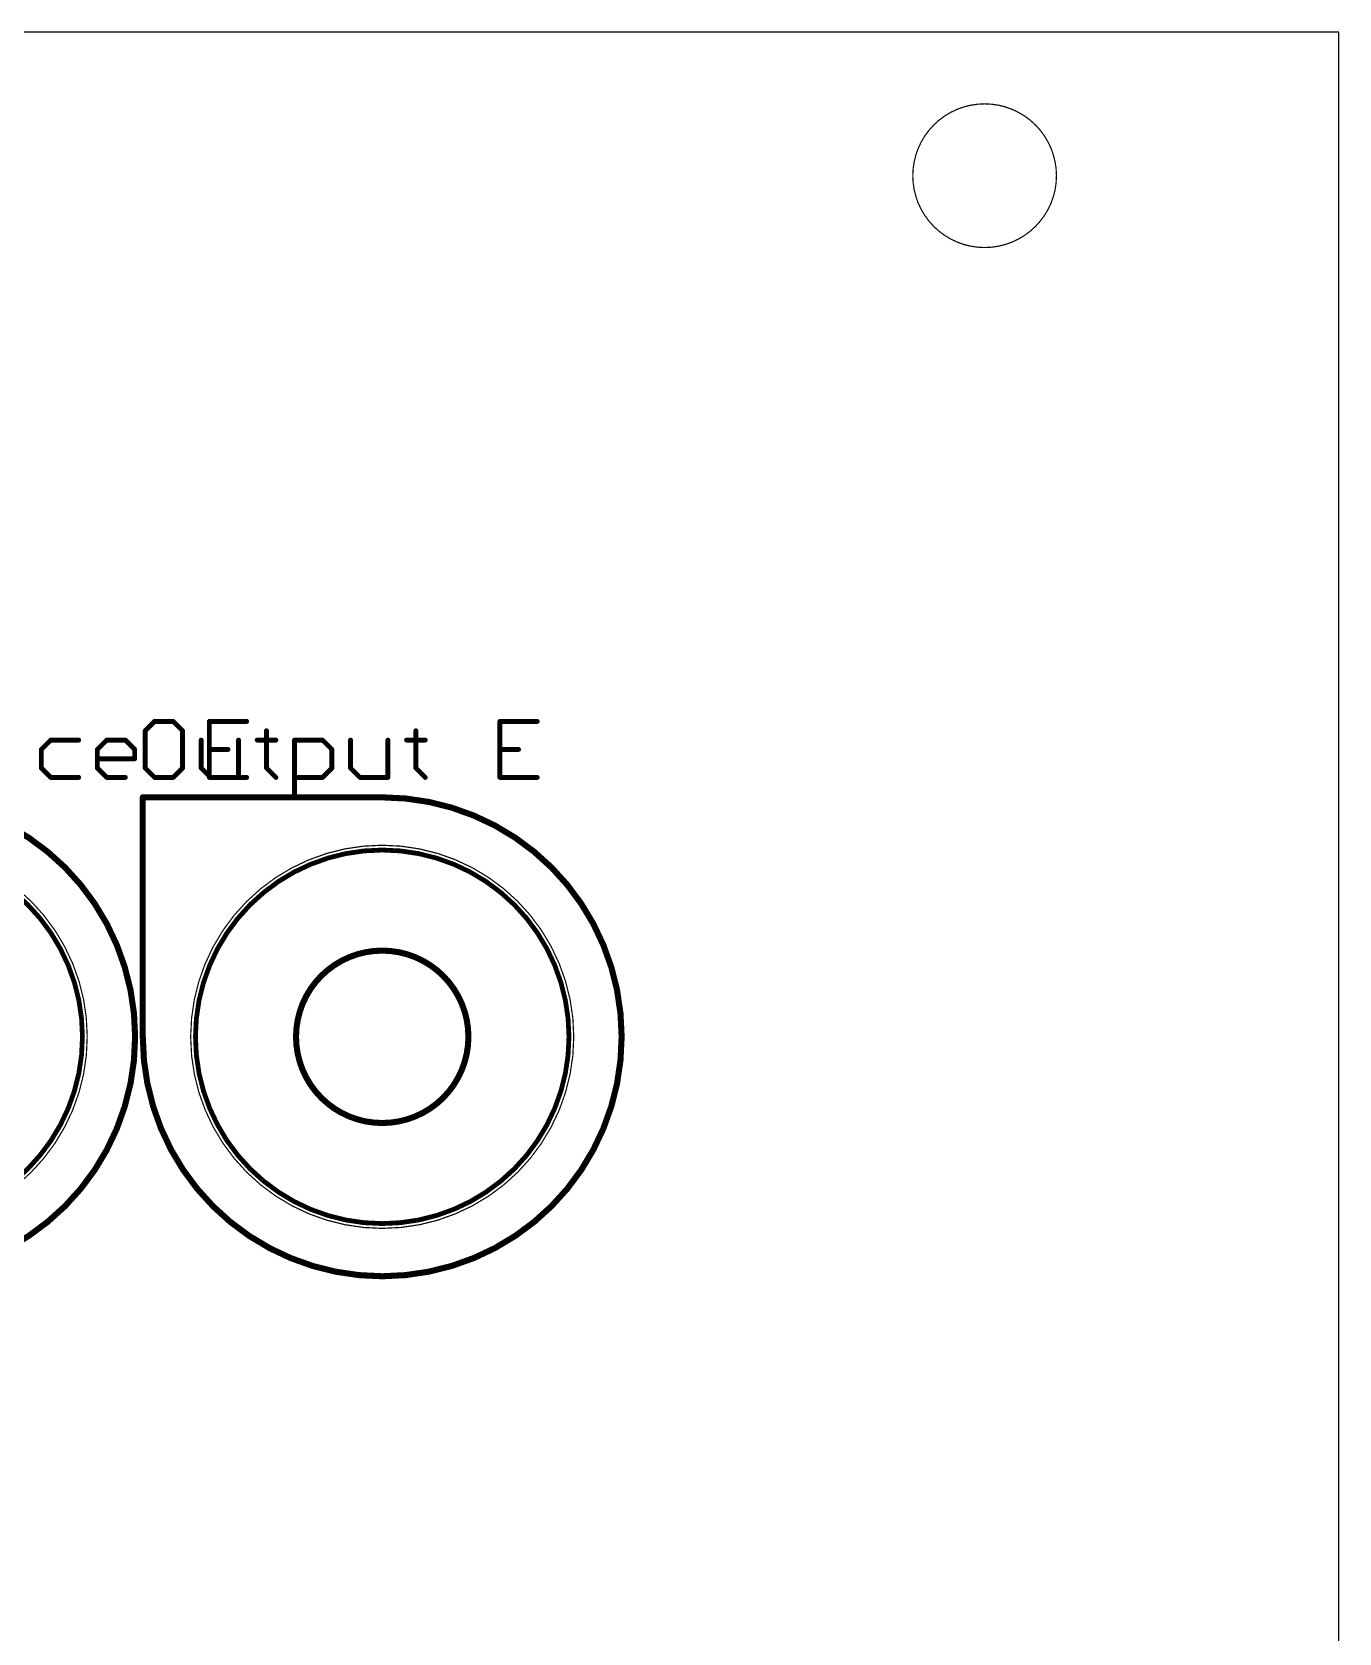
# Model space of a CAD drawing. Extents: x 0 to 188, y -11 to 118.
# Drawn here: x 155.25 to 182.54, y 84.07 to 117.5 of the extents above; entities that cross this region are included whole.
import ezdxf

# ---------------------------------------------------------------- set-up
doc = ezdxf.new("R2010")
doc.units = 0
doc.layers.add('254', color=2, linetype='CONTINUOUS')
doc.layers.add('255', color=2, linetype='CONTINUOUS')

msp = doc.modelspace()

# ---------------------------------------------------------------- linework, layer by layer
at = {"layer": '254'}
for points, const_width in [([(157.8057, 103.1052), (157.6108, 102.9103)], 0.1016), ([(157.6108, 102.9103), (157.6108, 102.1307)], 0.1016), ([(158.1955, 103.1052), (157.8057, 103.1052)], 0.1016), ([(158.3904, 102.9103), (158.1955, 103.1052)], 0.1016), ([(158.3904, 102.1307), (158.3904, 102.9103)], 0.1016), ([(159.7295, 103.1052), (158.9499, 103.1052)], 0.1016), ([(158.9499, 103.1052), (158.9499, 101.9358)], 0.1016), ([(160.1445, 102.9103), (160.1445, 102.1307)], 0.1016), ([(163.2629, 102.9103), (163.2629, 102.1307)], 0.1016), ([(165.7966, 103.1052), (165.017, 103.1052)], 0.1016), ([(165.017, 103.1052), (165.017, 101.9358)], 0.1016), ([(155.6366, 102.7154), (155.4417, 102.5205)], 0.1016), ([(156.2213, 102.7154), (155.6366, 102.7154)], 0.1016), ([(156.6111, 102.5205), (156.806, 102.7154)], 0.1016), ([(156.806, 102.7154), (157.1958, 102.7154)], 0.1016), ([(157.1958, 102.7154), (157.3907, 102.5205)], 0.1016), ([(158.7802, 102.7154), (158.7802, 102.1307)], 0.1016), ([(159.5598, 101.9358), (159.5598, 102.7154)], 0.1016), ([(159.9496, 102.7154), (160.3394, 102.7154)], 0.1016), ([(160.7292, 101.546), (160.7292, 102.7154)], 0.1016), ([(160.7292, 102.7154), (161.3139, 102.7154)], 0.1016), ([(161.3139, 102.7154), (161.5088, 102.5205)], 0.1016), ([(161.8986, 102.7154), (161.8986, 102.1307)], 0.1016), ([(162.6782, 101.9358), (162.6782, 102.7154)], 0.1016), ([(163.068, 102.7154), (163.4578, 102.7154)], 0.1016), ([(155.4417, 102.5205), (155.4417, 102.1307)], 0.1016), ([(156.6111, 102.1307), (156.6111, 102.5205)], 0.1016), ([(157.3907, 102.3256), (156.6111, 102.3256)], 0.1016), ([(157.3907, 102.5205), (157.3907, 102.3256)], 0.1016), ([(158.9499, 102.5205), (159.3397, 102.5205)], 0.1016), ([(161.5088, 102.5205), (161.5088, 102.1307)], 0.1016), ([(165.017, 102.5205), (165.4068, 102.5205)], 0.1016), ([(155.4417, 102.1307), (155.6366, 101.9358)], 0.1016), ([(155.6366, 101.9358), (156.2213, 101.9358)], 0.1016), ([(156.806, 101.9358), (156.6111, 102.1307)], 0.1016), ([(157.1958, 101.9358), (156.806, 101.9358)], 0.1016), ([(157.6108, 102.1307), (157.8057, 101.9358)], 0.1016), ([(157.8057, 101.9358), (158.1955, 101.9358)], 0.1016), ([(158.1955, 101.9358), (158.3904, 102.1307)], 0.1016), ([(158.7802, 102.1307), (158.9751, 101.9358)], 0.1016), ([(158.9499, 101.9358), (159.7295, 101.9358)], 0.1016), ([(158.9751, 101.9358), (159.5598, 101.9358)], 0.1016), ([(160.1445, 102.1307), (160.3394, 101.9358)], 0.1016), ([(161.3139, 101.9358), (160.7292, 101.9358)], 0.1016), ([(161.5088, 102.1307), (161.3139, 101.9358)], 0.1016), ([(161.8986, 102.1307), (162.0935, 101.9358)], 0.1016), ([(162.0935, 101.9358), (162.6782, 101.9358)], 0.1016), ([(163.2629, 102.1307), (163.4578, 101.9358)], 0.1016), ([(165.017, 101.9358), (165.7966, 101.9358)], 0.1016), ([(157.56, 101.52), (157.56, 96.52)], 0.127), ([(162.56, 101.52), (157.56, 101.52)], 0.127)]:
    msp.add_lwpolyline(points, dxfattribs=dict(at, const_width=const_width))
for points, const_width in [([(157.6362, 102.9103, 1), (157.5854, 102.9103)], 0.0508), ([(157.8057, 103.1306, 1), (157.8057, 103.0798)], 0.0508), ([(157.8237, 103.0872, 1), (157.7877, 103.1232)], 0.0508), ([(158.2135, 103.1232, 1), (158.1775, 103.0872)], 0.0508), ([(158.1955, 103.0798, 1), (158.1955, 103.1306)], 0.0508), ([(158.4158, 102.9103, 1), (158.365, 102.9103)], 0.0508), ([(158.9499, 103.1306, 1), (158.9499, 103.0798)], 0.0508), ([(158.9753, 103.1052, 1), (158.9245, 103.1052)], 0.0508), ([(159.7295, 103.0798, 1), (159.7295, 103.1306)], 0.0508), ([(160.1699, 102.9103, 1), (160.1191, 102.9103)], 0.0508), ([(163.2883, 102.9103, 1), (163.2375, 102.9103)], 0.0508), ([(165.017, 103.1306, 1), (165.017, 103.0798)], 0.0508), ([(165.0424, 103.1052, 1), (164.9916, 103.1052)], 0.0508), ([(165.7966, 103.0798, 1), (165.7966, 103.1306)], 0.0508), ([(155.6366, 102.7408, 1), (155.6366, 102.69)], 0.0508), ([(155.6545, 102.6974, 1), (155.6186, 102.7334)], 0.0508), ([(156.2213, 102.69, 1), (156.2213, 102.7408)], 0.0508), ([(156.806, 102.7408, 1), (156.806, 102.69)], 0.0508), ([(156.8239, 102.6974, 1), (156.788, 102.7334)], 0.0508), ([(157.2137, 102.7334, 1), (157.1778, 102.6974)], 0.0508), ([(157.1958, 102.69, 1), (157.1958, 102.7408)], 0.0508), ([(157.5928, 102.9283, 1), (157.6288, 102.8923)], 0.0508), ([(158.3724, 102.8923, 1), (158.4084, 102.9283)], 0.0508), ([(158.8056, 102.7154, 1), (158.7548, 102.7154)], 0.0508), ([(159.5852, 102.7154, 1), (159.5344, 102.7154)], 0.0508), ([(159.9496, 102.7408, 1), (159.9496, 102.69)], 0.0508), ([(160.3394, 102.69, 1), (160.3394, 102.7408)], 0.0508), ([(160.7546, 102.7154, 1), (160.7038, 102.7154)], 0.0508), ([(160.7292, 102.7408, 1), (160.7292, 102.69)], 0.0508), ([(161.3318, 102.7334, 1), (161.2959, 102.6974)], 0.0508), ([(161.3139, 102.69, 1), (161.3139, 102.7408)], 0.0508), ([(161.924, 102.7154, 1), (161.8732, 102.7154)], 0.0508), ([(162.7036, 102.7154, 1), (162.6528, 102.7154)], 0.0508), ([(163.068, 102.7408, 1), (163.068, 102.69)], 0.0508), ([(163.4578, 102.69, 1), (163.4578, 102.7408)], 0.0508), ([(155.4237, 102.5385, 1), (155.4596, 102.5025)], 0.0508), ([(155.4671, 102.5205, 1), (155.4163, 102.5205)], 0.0508), ([(156.5931, 102.5385, 1), (156.629, 102.5025)], 0.0508), ([(156.6365, 102.5205, 1), (156.5857, 102.5205)], 0.0508), ([(156.6111, 102.351, 1), (156.6111, 102.3002)], 0.0508), ([(157.4161, 102.5205, 1), (157.3653, 102.5205)], 0.0508), ([(157.3653, 102.3256, 1), (157.4161, 102.3256)], 0.0508), ([(157.3727, 102.5025, 1), (157.4086, 102.5385)], 0.0508), ([(157.3907, 102.3002, 1), (157.3907, 102.351)], 0.0508), ([(158.9499, 102.5459, 1), (158.9499, 102.4951)], 0.0508), ([(159.3397, 102.4951, 1), (159.3397, 102.5459)], 0.0508), ([(161.5342, 102.5205, 1), (161.4834, 102.5205)], 0.0508), ([(161.4908, 102.5025, 1), (161.5267, 102.5385)], 0.0508), ([(165.017, 102.5459, 1), (165.017, 102.4951)], 0.0508), ([(165.4068, 102.4951, 1), (165.4068, 102.5459)], 0.0508), ([(155.4596, 102.1487, 1), (155.4237, 102.1127)], 0.0508), ([(155.4163, 102.1307, 1), (155.4671, 102.1307)], 0.0508), ([(155.6366, 101.9612, 1), (155.6366, 101.9104)], 0.0508), ([(155.6186, 101.9178, 1), (155.6545, 101.9538)], 0.0508), ([(156.2213, 101.9104, 1), (156.2213, 101.9612)], 0.0508), ([(156.629, 102.1487, 1), (156.5931, 102.1127)], 0.0508), ([(156.5857, 102.1307, 1), (156.6365, 102.1307)], 0.0508), ([(156.806, 101.9612, 1), (156.806, 101.9104)], 0.0508), ([(156.788, 101.9178, 1), (156.8239, 101.9538)], 0.0508), ([(157.1958, 101.9104, 1), (157.1958, 101.9612)], 0.0508), ([(157.6288, 102.1487, 1), (157.5928, 102.1127)], 0.0508), ([(157.5854, 102.1307, 1), (157.6362, 102.1307)], 0.0508), ([(157.8057, 101.9612, 1), (157.8057, 101.9104)], 0.0508), ([(157.7877, 101.9178, 1), (157.8237, 101.9538)], 0.0508), ([(158.1775, 101.9538, 1), (158.2135, 101.9178)], 0.0508), ([(158.1955, 101.9104, 1), (158.1955, 101.9612)], 0.0508), ([(158.365, 102.1307, 1), (158.4158, 102.1307)], 0.0508), ([(158.4084, 102.1127, 1), (158.3724, 102.1487)], 0.0508), ([(158.7982, 102.1487, 1), (158.7622, 102.1127)], 0.0508), ([(158.7548, 102.1307, 1), (158.8056, 102.1307)], 0.0508), ([(158.9499, 101.9612, 1), (158.9499, 101.9104)], 0.0508), ([(158.9245, 101.9358, 1), (158.9753, 101.9358)], 0.0508), ([(158.9751, 101.9612, 1), (158.9751, 101.9104)], 0.0508), ([(158.9571, 101.9178, 1), (158.9931, 101.9538)], 0.0508), ([(159.5344, 101.9358, 1), (159.5852, 101.9358)], 0.0508), ([(159.5598, 101.9104, 1), (159.5598, 101.9612)], 0.0508), ([(159.7295, 101.9104, 1), (159.7295, 101.9612)], 0.0508), ([(160.1625, 102.1487, 1), (160.1265, 102.1127)], 0.0508), ([(160.1191, 102.1307, 1), (160.1699, 102.1307)], 0.0508), ([(160.3214, 101.9178, 1), (160.3574, 101.9538)], 0.0508), ([(160.7292, 101.9612, 1), (160.7292, 101.9104)], 0.0508), ([(161.2959, 101.9538, 1), (161.3318, 101.9178)], 0.0508), ([(161.3139, 101.9104, 1), (161.3139, 101.9612)], 0.0508), ([(161.4834, 102.1307, 1), (161.5342, 102.1307)], 0.0508), ([(161.5267, 102.1127, 1), (161.4908, 102.1487)], 0.0508), ([(161.9165, 102.1487, 1), (161.8806, 102.1127)], 0.0508), ([(161.8732, 102.1307, 1), (161.924, 102.1307)], 0.0508), ([(162.0935, 101.9612, 1), (162.0935, 101.9104)], 0.0508), ([(162.0755, 101.9178, 1), (162.1114, 101.9538)], 0.0508), ([(162.6528, 101.9358, 1), (162.7036, 101.9358)], 0.0508), ([(162.6782, 101.9104, 1), (162.6782, 101.9612)], 0.0508), ([(163.2808, 102.1487, 1), (163.2449, 102.1127)], 0.0508), ([(163.2375, 102.1307, 1), (163.2883, 102.1307)], 0.0508), ([(163.4398, 101.9178, 1), (163.4757, 101.9538)], 0.0508), ([(165.017, 101.9612, 1), (165.017, 101.9104)], 0.0508), ([(164.9916, 101.9358, 1), (165.0424, 101.9358)], 0.0508), ([(165.7966, 101.9104, 1), (165.7966, 101.9612)], 0.0508), ([(157.4, 96.52, 0.4142), (152.4, 101.52)], 0.127), ([(157.56, 101.5518, 1), (157.56, 101.4883)], 0.0635), ([(157.5917, 101.52, 1), (157.5283, 101.52)], 0.0635), ([(160.7038, 101.546, 1), (160.7546, 101.546)], 0.0508), ([(162.56, 101.5518, 1), (162.56, 101.4883)], 0.0635), ([(167.56, 96.52, 0.4142), (162.56, 101.52)], 0.127), ([(162.56, 101.4883, 1), (162.56, 101.5518)], 0.0635), ([(152.4, 92.62, 1), (152.4, 100.42, 1), (152.4, 92.62)], 0.1), ([(162.56, 92.62, 1), (162.56, 100.42, 1), (162.56, 92.62)], 0.1), ([(162.56, 94.72, 1), (162.56, 98.32, 1), (162.56, 94.72)], 0.127), ([(152.4, 91.52, 0.4142), (157.4, 96.52)], 0.127), ([(157.4317, 96.52, 1), (157.3683, 96.52)], 0.0635), ([(157.3683, 96.52, 1), (157.4317, 96.52)], 0.0635), ([(157.56, 96.52, 0.4142), (162.56, 91.52)], 0.127), ([(157.5917, 96.52, 1), (157.5283, 96.52)], 0.0635), ([(157.5283, 96.52, 1), (157.5917, 96.52)], 0.0635), ([(162.56, 91.52, 0.4142), (167.56, 96.52)], 0.127), ([(167.5917, 96.52, 1), (167.5283, 96.52)], 0.0635), ([(167.5283, 96.52, 1), (167.5917, 96.52)], 0.0635), ([(162.56, 91.5518, 1), (162.56, 91.4883)], 0.0635), ([(162.56, 91.4883, 1), (162.56, 91.5518)], 0.0635)]:
    msp.add_lwpolyline(points, format="xyb", dxfattribs=dict(at, const_width=const_width))
at = {"layer": '255'}
for p, q in [((182.54, 117.5), (0, 117.5)), ((182.54, -11), (182.54, 117.5))]:
    msp.add_line(p, q, dxfattribs=at)
at = {"layer": '255', "const_width": 0.0254}
for points in [[(175.14, 113, 1), (175.14, 116, 1), (175.14, 113)], [(152.4, 92.52, 1), (152.4, 100.52, 1), (152.4, 92.52)], [(162.56, 92.52, 1), (162.56, 100.52, 1), (162.56, 92.52)]]:
    msp.add_lwpolyline(points, format="xyb", dxfattribs=at)

doc.saveas('drawing.dxf')
